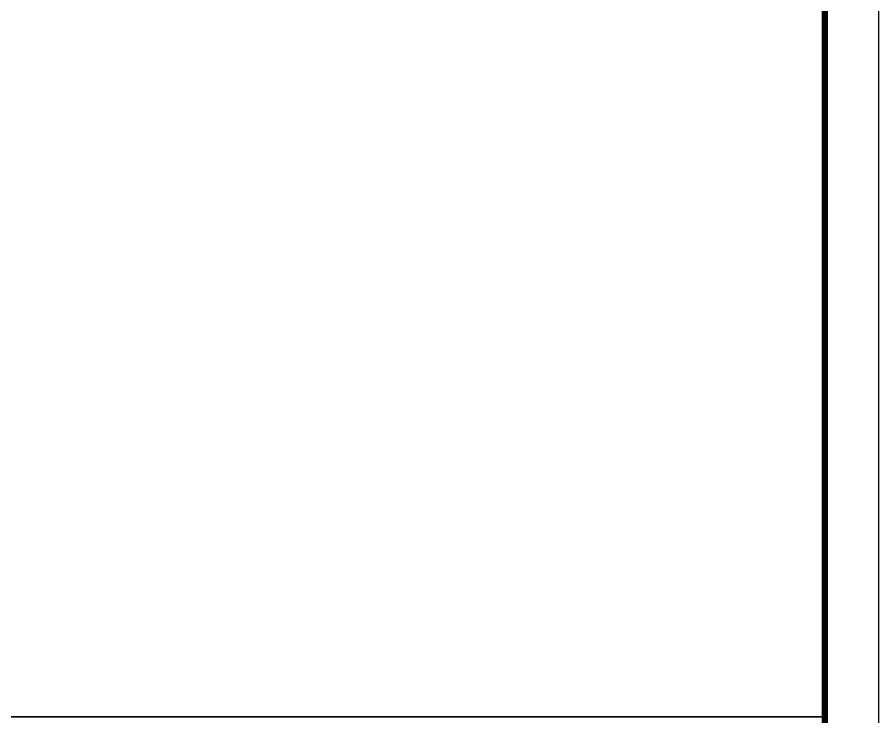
# Model space of a CAD drawing. Header units: millimetres. Extents: x 0 to 420, y 0 to 297.
# Drawn here: x 340 to 420, y 83.6 to 148.5 of the extents above; entities that cross this region are included whole.
import ezdxf
from ezdxf.enums import TextEntityAlignment as Align

# ---------------------------------------------------------------- set-up
doc = ezdxf.new("R2010")
doc.units = ezdxf.units.MM
doc.layers.add('GPDRAW', color=1, linetype='Continuous')
doc.styles.add('ECL', font='SIMFANG_2312.TTF', dxfattribs={"width": 0.7, "height": 3})

# ---------------------------------------------------------------- blocks, each defined once
blk = doc.blocks.new('gpdraw')
at = {"color": 2}
blk.add_lwpolyline([(1041.808, -82.7), (651.808, -82.7), (651.808, 204.3), (1041.808, 204.3)], close=True, dxfattribs=at)
blk = doc.blocks.new('XXDAFRAM-CH-HENG-A3')
at = {"color": 1}
blk.add_lwpolyline([(0, 0), (420, 0), (420, 297), (0, 297)], close=True, dxfattribs=at)
at = {"color": 1, "const_width": 0.6}
blk.add_lwpolyline([(25, 5), (415, 5), (415, 292), (25, 292)], close=True, dxfattribs=at)
at = {"layer": 'GPDRAW', "color": 1, "linetype": 'Continuous'}
for p, q in [((415, 83.587), (415, 138.265)), ((285.5, 83.587), (415, 83.587))]:
    blk.add_line(p, q, dxfattribs=at)
at = {"layer": 'GPDRAW', "color": 4, "linetype": 'Continuous'}
blk.add_line((415, 83.587), (285.5, 83.587), dxfattribs=at)
at = {"layer": 'GPDRAW'}
blk.add_line((415, 83.587), (415, 5), dxfattribs=at)
at = {"linetype": 'Continuous', "style": 'ECL', "width": 0.7}
for tag, height, p in [('DESIGNSTATUS', 2.8, (407.013, 52.286)), ('ENDESIGNSTATUS', 2.8, (407.013, 47.375)), ('V', 2.8, (378.308, 42.422)), ('O', 2.8, (382.625, 42.422)), ('N', 2.8, (386.942, 42.422)), ('L', 2.8, (391.258, 42.422)), ('D', 2.8, (399.892, 42.422)), ('W', 2.8, (404.208, 42.422)), ('G', 2.8, (408.525, 42.422)), ('VEREN40', 2.8, (412.842, 42.422)), ('DWGNAME1', 3, (372.022, 30.89)), ('DWGENAME1', 3, (371.833, 27.226)), ('DWGNAME', 3, (371.833, 27.145)), ('DWGNAME2', 3, (371.833, 23.322)), ('DWGENAME', 3, (371.833, 23.303)), ('DWGENAME2', 3, (372.057, 19.642)), ('DWGNO', 3, (370.72, 8.719)), ('VEREN40', 3, (411.224, 8.719))]:
    blk.add_attdef(tag, text='', height=height, dxfattribs=at).set_placement(p, align=Align.MIDDLE)
at = {"style": 'ECL', "width": 0.7, "flags": 1}
for p in [(321.472, 31.794), (321.472, 26.194), (321.472, 20.594), (321.472, 14.994)]:
    blk.add_attdef('DATE', text='', height=3, dxfattribs=at).set_placement(p, align=Align.MIDDLE)
for tag, p in [('SJ1', (299.889, 28.994)), ('JH', (299.889, 23.394)), ('SH1', (299.889, 17.794)), ('PZ', (299.889, 12.194)), ('BL', (299.889, 5))]:
    blk.add_attdef(tag, p, '', height=3, dxfattribs=at)

msp = doc.modelspace()

# ---------------------------------------------------------------- block references
for name, p in [('XXDAFRAM-CH-HENG-A3', (0, 0)), ('gpdraw', (-626.808, 87.7))]:
    msp.add_blockref(name, p)

doc.saveas('drawing.dxf')
